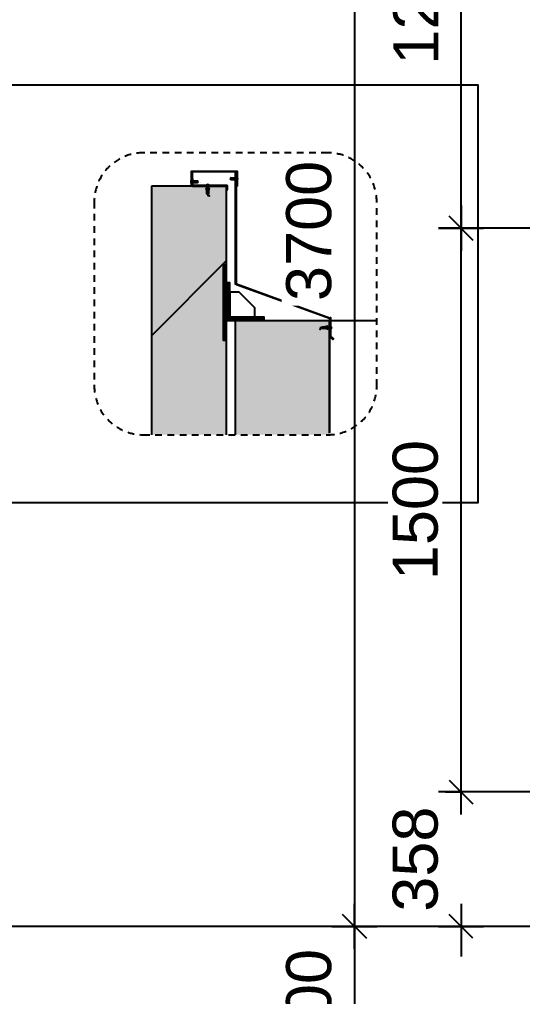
# Model space of a CAD drawing. Header units: millimetres. Extents: x 663313 to 1226001, y 1431724 to 1620898.
# Drawn here: x 1033263 to 1034601, y 1518369 to 1520967 of the extents above; entities that cross this region are included whole.
import ezdxf
from ezdxf.xclip import XClip

# ---------------------------------------------------------------- set-up
doc = ezdxf.new("R2010")
doc.units = ezdxf.units.MM
doc.header["$XCLIPFRAME"] = 0
doc.set_wipeout_variables(frame=1)
for name, pattern in [('Grid Line', [22.225, 12.7, -3.175, 3.175, -3.175]), ('HIDDEN', [0.375, 0.25, -0.125]), ('TA_HL_005.00000', [32.5, 17.75, -14.75])]:
    doc.linetypes.add(name, pattern=pattern)
doc.layers.add('000 - 0_HIDE_OBJ_FRAMING_DEF_SUB', color=7, linetype='Continuous', plot=False)
doc.layers.add('000 - H I D D E N', color=7, linetype='Continuous', plot=False)
for name, color, linetype in [('000 - 0_SYM_DWG_GRID-BUBBLE_MAIN_COLOR_6', 7, 'Continuous'), ('000 - CONCRETE_COL_CUT_COLOR_1', 7, 'Continuous'), ('000 - CONCRETE_COL_CUT_COLOR_5', 7, 'Continuous'), ('000 - CONCRETE_COL_HATCH_', 7, 'Continuous'), ('000 - CONCRETE_COL_MAIN_COLOR_1', 7, 'Continuous'), ('000 - CONCRETE_COL_WIPEOUT_', 7, 'Continuous'), ('000 - CONCRETE_PRECAST_HATCH_', 7, 'Continuous'), ('000 - CONCRETE_PRECAST_MAIN_COLOR_4', 7, 'Continuous'), ('000 - CONCRETE_PRECAST_SUB_COLOR_1', 7, 'Continuous'), ('000 - CONCRETE_PRECAST_WIPEOUT_', 7, 'Continuous'), ('000 - EXISTING_PRECAST_CUT_COLOR_4', 7, 'Continuous'), ('000 - EXISTING_STEEL-STRUCTURE_HIDDEN_', 7, 'Continuous'), ('000 - EXISTING_STEEL-STRUCTURE_MAIN_COLOR_3', 7, 'Continuous'), ('000 - EXISTING_STEEL-STRUCTURE_WIPEOUT_', 7, 'Continuous'), ('000 - L I N E 0.1', 7, 'Continuous'), ('010 - ASPG_ACCESSORIES_MAIN_COLOR_2', 7, 'Continuous'), ('010 - ASPG_ACCESSORIES_SUB_COLOR_2', 7, 'Continuous'), ('010 - ASPG_ACCESSORIES_SYMBOL_', 7, 'Continuous'), ('010 - ASPG_ACCESSORIES_WIPEOUT_', 7, 'Continuous'), ('010 - ASPG_FLASHING_CUT_COLOR_3', 7, 'Continuous'), ('010 - ASPG_FLASHING_CUT_COLOR_4', 7, 'Continuous'), ('010 - ASPG_FLASHING_CUT_COLOR_5', 7, 'Continuous'), ('010 - ASPG_FLASHING_HATCH_', 7, 'Continuous'), ('010 - ASPG_FRAMING_MAIN_COLOR_2', 7, 'Continuous'), ('010 - ASPG_FRAMING_SUB_COLOR_2', 7, 'Continuous'), ('010 - ASPG_FRAMING_WIPEOUT_', 7, 'Continuous')]:
    doc.layers.add(name, color=color, linetype=linetype)
doc.styles.add('Annotative', font='romans.shx')
doc.styles.add('Arial', font='arial.ttf')
doc.styles.add('Cetury Gothic', font='swissl.ttf')
doc.dimstyles.new('Dim - 40 - End', dxfattribs={"dimscale": 0.04, "dimtxt": 3, "dimasz": 1, "dimexe": 0, "dimexo": 2.5, "dimgap": 1.5, "dimtad": 1, "dimdec": 0, "dimlfac": 1000, "dimzin": 1, "dimdsep": 46, "dimtxsty": 'Arial', "dimblk": 'END', "dimcen": 0.09, "dimclrd": 7, "dimclre": 7, "dimclrt": 7, "dimadec": 0, "dimazin": 0, "dimtfac": 1, "dimtdec": 0, "dimtix": 1, "dimtofl": 0, "dimtmove": 2, "dimatfit": 3, "dimfxl": 1, "dimtfill": 1, "dimtfillclr": 256, "dimtolj": 1, "dimtzin": 0, "dimarcsym": 0})
pattern_1 = [(45, (-109916.95, -109773.86), (-67.35192, 67.35192), [])]
pattern_2 = [(50, (500, -877306.8257), (7.28738676, -0.63756342), [0.762, -8.382]), (355, (500, -877306.826), (-1.40973686, 7.64227381), [0.6096, -6.705623367]), (100.4514447, (500.607, -877306.879), (5.877649884, 7.004710076), [0.64760035, -7.123609784]), (46.1842, (500, -877304.794), (10.84316164, -1.68169312), [1.143, -12.573]), (96.6355576, (500.904, -877304.934), (9.49616536, 9.89704498), [0.97140093, -10.68542433]), (351.1841512, (500, -877304.794), (9.49616536, 9.89704498), [0.91439868, -10.05838928]), (21, (501.016, -877305.3017), (6.06457565, -4.090607927), [0.762, -8.382]), (326, (501.016, -877305.302), (2.472081134, 7.367518645), [0.6096, -6.7056]), (71.451445, (501.5214, -877305.6426), (8.53665677, 3.276910755), [0.64760035, -7.123597504]), (37.5, (500, -877306.8257), (0.12354413, 3.382201555), [0, -6.62432, 0, -6.8072, 0, -6.731]), (7.5, (500, -877306.8257), (2.6727865, 4.007222993), [0, -3.88112, 0, -6.47192, 0, -2.5654]), (327.5, (497.7343, -877306.8257), (5.423623807, -0.22914976), [0, -2.54, 0, -7.9248, 0, -10.5156]), (317.5, (496.7183, -877306.8257), (5.925167255, 1.017059641), [0, -3.302, 0, -5.26288, 0, -7.4676])]

# ---------------------------------------------------------------- blocks, each defined once
blk = doc.blocks.new('*U6331')
at = {"color": 7}
blk.add_wipeout([(1440, 4), (60, 4), (60, 69.3), (1440, 69.3)], dxfattribs=at).dxf.layer = '010 - ASPG_FRAMING_WIPEOUT_'
at = {"layer": '010 - ASPG_FRAMING_MAIN_COLOR_2', "color": 7}
blk.add_lwpolyline([(1410, 69.3), (90, 69.3), (90, 6), (1410, 6)], close=True, dxfattribs=at)
at = {"layer": '010 - ASPG_FRAMING_SUB_COLOR_2', "color": 7}
for points in [[(1440, 4), (60, 4), (60, 69.3), (1440, 69.3)], [(60, 2), (60, 4), (1440, 4), (1440, 2)]]:
    blk.add_lwpolyline(points, close=True, dxfattribs=at)
blk = doc.blocks.new('*U6332')
at = {"color": 7}
blk.add_wipeout([(-232.5, 0), (-232.5, -125), (1767.5, -125), (1767.5, 0)], dxfattribs=at).dxf.layer = '000 - EXISTING_STEEL-STRUCTURE_WIPEOUT_'
at = {"layer": '000 - EXISTING_STEEL-STRUCTURE_HIDDEN_', "color": 7, "linetype": 'HIDDEN', "lineweight": 0, "ltscale": 5}
for p, q in [((1767.5, -8), (-232.5, -8)), ((1767.5, -117), (-232.5, -117))]:
    blk.add_line(p, q, dxfattribs=at)
at = {"layer": '000 - EXISTING_STEEL-STRUCTURE_MAIN_COLOR_3', "color": 7, "lineweight": 0}
blk.add_lwpolyline([(-232.5, 0), (-232.5, -125), (1767.5, -125), (1767.5, 0), (-232.5, 0)], close=True, dxfattribs=at)
blk = doc.blocks.new('NOM TYP FLASHING_20260701-111033_PRECAST_DETAIL')
at = {"color": 7, "rotation": 180}
blk.add_blockref('*U6331', (1608.1, -283), dxfattribs=at)
at = {"color": 7}
blk.add_blockref('*U6332', (390.6, -110), dxfattribs=at)
blk = doc.blocks.new('A$C09BF45C0')
at = {"layer": '000 - L I N E 0.1', "color": 7}
for p, q in [((0, 0.019), (0, 0.0195)), ((0.009, 0.0195), (0, 0.0195)), ((0.009, 0.019), (0, 0.019)), ((0.002, 0.019), (0.0025, 0.0172)), ((0.002, 0.0164), (0.007, 0.0175)), ((0.002, 0.0144), (0.007, 0.0155)), ((0.002, 0.0124), (0.007, 0.0135)), ((0.002, 0.0104), (0.007, 0.0115)), ((0.002, 0.0084), (0.0043, 0.0089)), ((0.002, 0.0064), (0.0033, 0.0067)), ((0.002, 0.0044), (0.0027, 0.0046)), ((0.0025, 0.0169), (0.0025, 0.0172)), ((0.0025, 0.0149), (0.0025, 0.0161)), ((0.0025, 0.0129), (0.0025, 0.0141)), ((0.0025, 0.0109), (0.0025, 0.0121)), ((0.0025, 0.0089), (0.0025, 0.0101)), ((0.0025, 0.0069), (0.0025, 0.0081)), ((0.0025, 0.0049), (0.0025, 0.0061)), ((0.0025, 0.0024), (0.0025, 0.0041)), ((0.0025, 0.0024), (0.0045, 0)), ((0.0039, 0.0207), (0.0039, 0.02)), ((0.0039, 0.02), (0.0051, 0.02)), ((0.0045, 0), (0.0065, 0.0081)), ((0.0045, 0), (0.0065, 0.0024)), ((0.0051, 0.02), (0.0051, 0.0207)), ((0.0057, 0.0092), (0.007, 0.0095)), ((0.0065, 0.0081), (0.0057, 0.0015)), ((0.0064, 0.0074), (0.007, 0.0075)), ((0.0065, 0.0158), (0.0065, 0.017)), ((0.0065, 0.0138), (0.0065, 0.015)), ((0.0065, 0.0118), (0.0065, 0.013)), ((0.0065, 0.0098), (0.0065, 0.011)), ((0.0065, 0.0078), (0.0065, 0.009)), ((0.0065, 0.0024), (0.0065, 0.007)), ((0.0065, 0.0058), (0.0065, 0.007)), ((0.0065, 0.0038), (0.0065, 0.005)), ((0.0066, 0.0177), (0.007, 0.019)), ((0.009, 0.019), (0.009, 0.0195))]:
    blk.add_line(p, q, dxfattribs=at)
for points in [[(0.0025, 0.0169), (0.0065, 0.0178, 0.222712), (0.007, 0.0175, -0.168799), (0.0065, 0.017), (0.0025, 0.0161, -0.16927), (0.002, 0.0164, 0.183704)], [(0.0025, 0.0149), (0.0065, 0.0158, 0.222712), (0.007, 0.0155, -0.168799), (0.0065, 0.015), (0.0025, 0.0141, -0.16927), (0.002, 0.0144, 0.183704)], [(0.0025, 0.0129), (0.0065, 0.0138, 0.222712), (0.007, 0.0135, -0.168799), (0.0065, 0.013), (0.0025, 0.0121, -0.16927), (0.002, 0.0124, 0.183704)], [(0.0025, 0.0109), (0.0065, 0.0118, 0.222712), (0.007, 0.0115, -0.168799), (0.0065, 0.011), (0.0025, 0.0101, -0.16927), (0.002, 0.0104, 0.183704)]]:
    blk.add_lwpolyline(points, format="xyb", close=True, dxfattribs=at)
for points in [[(0.0041, 0.0085), (0.0025, 0.0081, -0.16927), (0.002, 0.0084, 0.183704), (0.0025, 0.0089), (0.0065, 0.0098, 0.222712), (0.007, 0.0095, -0.168799), (0.0065, 0.009), (0.0061, 0.009)], [(0.0032, 0.0063), (0.0025, 0.0061, -0.16927), (0.002, 0.0064, 0.183704), (0.0025, 0.0069), (0.0035, 0.0071)], [(0.0027, 0.0042), (0.0025, 0.0041, -0.16927), (0.002, 0.0044, 0.183704), (0.0025, 0.0049)], [(0.0065, 0.0077), (0.0065, 0.0078, 0.222712), (0.007, 0.0075, -0.168799), (0.0065, 0.007), (0.0064, 0.007)]]:
    blk.add_lwpolyline(points, format="xyb", dxfattribs=at)
blk.add_lwpolyline([(0.0025, 0.0049), (0.0028, 0.0049)], dxfattribs=at)
for centre, radius, start, end in [((0.0045, 0.0117), 0.00904, 60.1372, 119.8628), ((0.0176, 0.0018), 0.0151, 151.1413, 177.5421), ((0.0052, 0.008), 0.00131, 2.4501, 128.8284)]:
    blk.add_arc(centre, radius, start, end, dxfattribs=at)
at = {"layer": '000 - H I D D E N', "color": 7, "insert": (0.005, 0.0067), "char_height": 0.001, "width": 0.059684, "attachment_point": 2, "style": 'Cetury Gothic'}
blk.add_mtext('\\A1;{\\H0.7x;\\S3/4;\\H1.429x;" }', dxfattribs=at)
blk = doc.blocks.new('000 - SELF_DRILLING_NO8.')
at = {"layer": '000 - L I N E 0.1', "color": 7, "xscale": 1000, "yscale": 1000, "zscale": 1000, "rotation": 90}
blk.add_blockref('A$C09BF45C0', (19, -4.5), dxfattribs=at)
blk = doc.blocks.new('*U6342')
at = {"layer": '010 - ASPG_ACCESSORIES_MAIN_COLOR_2', "color": 7}
blk.add_lwpolyline([(-0.0029, 0.0013), (-0.0027, 0.0017, -0.57735), (-0.0025, 0.0017), (-0.0023, 0.0013), (-0.0018, 0.0013), (-0.0015, 0.0017, -0.57735), (-0.0014, 0.0017), (-0.0011, 0.0013), (-0.0006, 0.0013), (-0.0004, 0.0017, -0.57735), (-0.0002, 0.0017), (0, 0.0014), (0, 0.0029, -0.049876), (0.0015, 0.0028, -0.129377), (0.0022, 0, -0.129377), (0.0015, -0.0028, -0.049876), (0, -0.0029), (0, -0.0013), (0, -0.0013), (-0.0006, -0.0013), (-0.0008, -0.0017, -0.577351), (-0.0009, -0.0017), (-0.0012, -0.0013), (-0.0017, -0.0013), (-0.0019, -0.0017, -0.577351), (-0.0021, -0.0017), (-0.0023, -0.0013), (-0.0029, -0.0013), (-0.0031, -0.0017, -0.57735), (-0.0033, -0.0017)], format="xyb", dxfattribs=at)
at = {"layer": '010 - ASPG_ACCESSORIES_SUB_COLOR_2', "color": 7}
for p, q in [((-0.0033, -0.0025), (-0.0033, 0.0025)), ((-0.0029, 0.0013), (-0.0033, 0.0013)), ((-0.0029, -0.0013), (-0.0033, 0.0007)), ((-0.0018, 0.0013), (-0.0023, 0.0013)), ((-0.0006, 0.0013), (-0.0011, 0.0013)), ((0, 0.0029), (0, -0.0029)), ((0.0015, 0.0028), (0.0015, -0.0028)), ((0.0015, 0.0004), (0.0015, -0.0004)), ((0.0022, 0.0004), (0.0015, 0.0004)), ((-0.0033, -0.0017), (-0.0033, -0.0016)), ((-0.0031, -0.0017), (-0.0029, -0.0013)), ((-0.0023, -0.0013), (-0.0029, -0.0013)), ((-0.0012, -0.0013), (-0.0017, -0.0013)), ((0, -0.0013), (-0.0006, -0.0013)), ((0.0015, -0.0004), (0.0022, -0.0004))]:
    blk.add_line(p, q, dxfattribs=at)
for points in [[(-0.0021, -0.0017), (-0.0023, -0.0013), (-0.0029, 0.0013), (-0.0027, 0.0017, -0.57735), (-0.0025, 0.0017), (-0.0023, 0.0013), (-0.0017, -0.0013), (-0.0019, -0.0017, -0.57)], [(-0.0009, -0.0017), (-0.0012, -0.0013), (-0.0018, 0.0013), (-0.0015, 0.0017, -0.57735), (-0.0014, 0.0017), (-0.0011, 0.0013), (-0.0006, -0.0013), (-0.0008, -0.0017, -0.57)]]:
    blk.add_lwpolyline(points, format="xyb", close=True, dxfattribs=at)
blk.add_lwpolyline([(0, -0.0013), (0, -0.0013), (-0.0006, 0.0013), (-0.0004, 0.0017, -0.57735), (-0.0002, 0.0017), (0, 0.0014)], format="xyb", dxfattribs=at)
for centre, radius, start, end in [((0, -0.0044), 0.00734, 78.5788, 90), ((-0.0034, 0), 0.00561, 0, 29.4871), ((-0.0034, 0), 0.00561, 330.5129, 0), ((-0.0032, -0.0016), 0.0000944, 210, 330), ((0, 0.0044), 0.00734, 270, 281.4212)]:
    blk.add_arc(centre, radius, start, end, dxfattribs=at)
at = {"color": 7}
blk.add_wipeout([(-0.002, 0.0025), (-0.002, -0.0025), (-0.008, -0.0025), (-0.008, -0.0041), (-0.0148, -0.0025), (-0.0148, -0.0019), (-0.016, -0.0019), (-0.016, -0.0025), (-0.0173, -0.0025), (-0.0173, -0.0019), (-0.0185, -0.0019), (-0.0185, -0.0025), (-0.0198, -0.0025), (-0.0198, -0.0019), (-0.021, -0.0019), (-0.021, -0.0025), (-0.0223, -0.0025), (-0.0235, -0.0012), (-0.0235, -0.0005), (-0.0093, -0.0005), (-0.0093, 0.0005), (-0.0235, 0.0005), (-0.0235, 0.0013), (-0.0223, 0.0025), (-0.021, 0.0025), (-0.021, 0.0019), (-0.0198, 0.0019), (-0.0198, 0.0025), (-0.0185, 0.0025), (-0.0185, 0.0019), (-0.0173, 0.0019), (-0.0173, 0.0025), (-0.016, 0.0025), (-0.016, 0.0019), (-0.0148, 0.0019), (-0.0148, 0.0025), (-0.008, 0.0041), (-0.008, 0.0025)], dxfattribs=at).dxf.layer = '010 - ASPG_ACCESSORIES_WIPEOUT_'
blk.add_point((-0.0275, -0.0041), dxfattribs=at)
at = {"layer": '010 - ASPG_ACCESSORIES_MAIN_COLOR_2', "color": 7}
blk.add_lwpolyline([(-0.002, 0.0025), (-0.002, -0.0025), (-0.008, -0.0025), (-0.008, -0.0041), (-0.0148, -0.0025), (-0.0148, -0.0019), (-0.016, -0.0019), (-0.016, -0.0025), (-0.0173, -0.0025), (-0.0173, -0.0019), (-0.0185, -0.0019), (-0.0185, -0.0025), (-0.0198, -0.0025), (-0.0198, -0.0019), (-0.021, -0.0019), (-0.021, -0.0025), (-0.0223, -0.0025), (-0.0235, -0.0012), (-0.0235, -0.0005), (-0.0093, -0.0005), (-0.0093, 0.0005), (-0.0235, 0.0005), (-0.0235, 0.0013), (-0.0223, 0.0025), (-0.021, 0.0025), (-0.021, 0.0019), (-0.0198, 0.0019), (-0.0198, 0.0025), (-0.0185, 0.0025), (-0.0185, 0.0019), (-0.0173, 0.0019), (-0.0173, 0.0025), (-0.016, 0.0025), (-0.016, 0.0019), (-0.0148, 0.0019), (-0.0148, 0.0025), (-0.008, 0.0041), (-0.008, 0.0025), (-0.002, 0.0025)], close=True, dxfattribs=at)
at = {"layer": '010 - ASPG_ACCESSORIES_SUB_COLOR_2', "color": 7}
for p, q in [((-0.0093, 0.0005), (-0.0235, 0.0005)), ((-0.0198, 0.0019), (-0.021, 0.0019)), ((-0.0173, 0.0019), (-0.0185, 0.0019)), ((-0.0148, 0.0019), (-0.016, 0.0019)), ((-0.008, 0.0041), (-0.0148, 0.0025)), ((-0.0148, 0.0025), (-0.002, 0.0025)), ((-0.0148, 0.0005), (-0.0148, 0.0025)), ((-0.0093, -0.0005), (-0.0093, 0.0005)), ((-0.008, 0.0025), (-0.008, 0.0041)), ((-0.0198, -0.0019), (-0.021, -0.0019)), ((-0.0173, -0.0019), (-0.0185, -0.0019)), ((-0.0148, -0.0019), (-0.016, -0.0019)), ((-0.0148, -0.0025), (-0.0148, -0.0005)), ((-0.002, -0.0025), (-0.0148, -0.0025)), ((-0.008, -0.0041), (-0.0148, -0.0025)), ((-0.008, -0.0041), (-0.008, -0.0025))]:
    blk.add_line(p, q, dxfattribs=at)
for points in [[(-0.0235, 0.0005), (-0.0235, 0.0013), (-0.0223, 0.0025), (-0.021, 0.0025), (-0.021, 0.0005)], [(-0.0198, 0.0005), (-0.0198, 0.0025), (-0.0185, 0.0025), (-0.0185, 0.0005)], [(-0.0173, 0.0005), (-0.0173, 0.0025), (-0.016, 0.0025), (-0.016, 0.0005)], [(-0.0093, -0.0005), (-0.0235, -0.0005)], [(-0.021, -0.0005), (-0.021, -0.0025), (-0.0223, -0.0025), (-0.0235, -0.0012), (-0.0235, -0.0005)], [(-0.0185, -0.0005), (-0.0185, -0.0025), (-0.0198, -0.0025), (-0.0198, -0.0005)], [(-0.016, -0.0005), (-0.016, -0.0025), (-0.0173, -0.0025), (-0.0173, -0.0005)]]:
    blk.add_lwpolyline(points, dxfattribs=at)
at = {"layer": '010 - ASPG_ACCESSORIES_SYMBOL_', "color": 7}
blk.add_line((0.0046, 0), (-0.0288, 0), dxfattribs=at)
blk = doc.blocks.new('*U6344')
at = {"layer": '000 - CONCRETE_PRECAST_HATCH_'}
h = blk.add_hatch(dxfattribs=at)
h.set_pattern_fill('AR-CONC', scale=0.04)
h.set_pattern_definition([(50, (9200, -851325.791), (7.28738676, -0.63756342), [0.762, -8.382]), (355, (9200, -851325.791), (-1.40973686, 7.64227381), [0.6096, -6.70562337]), (100.4514447, (9200.607, -851325.844), (5.877649884, 7.004710076), [0.64760035, -7.123609784]), (46.1842, (9200, -851323.759), (10.84316164, -1.68169312), [1.143, -12.573]), (96.6355576, (9200.904, -851323.899), (9.49616536, 9.89704498), [0.97140093, -10.68542433]), (351.1841512, (9200, -851323.759), (9.49616536, 9.89704498), [0.91439868, -10.05838928]), (21, (9201.016, -851324.267), (6.06457565, -4.090607927), [0.762, -8.382]), (326, (9201.016, -851324.267), (2.472081134, 7.367518645), [0.6096, -6.7056]), (71.451445, (9201.5214, -851324.6076), (8.53665677, 3.276910755), [0.64760035, -7.123597504]), (37.5, (9200, -851325.7907), (0.12354413, 3.382201555), [0, -6.62432, 0, -6.8072, 0, -6.731]), (7.5, (9200, -851325.7907), (2.6727865, 4.007222993), [0, -3.88112, 0, -6.47192, 0, -2.5654]), (327.5, (9197.7343, -851325.7907), (5.423623807, -0.22914976), [0, -2.54, 0, -7.9248, 0, -10.5156]), (317.5, (9196.7183, -851325.7907), (5.925167255, 1.017059641), [0, -3.302, 0, -5.26288, 0, -7.4676])])
h.paths.add_polyline_path([(0, 0), (0, -809.5), (200, -809.5), (200, 0)])
h = blk.add_hatch(dxfattribs=at)
h.set_pattern_fill('ANSI31', scale=0.5)
h.set_pattern_definition([(45, (9200, -851325.8), (-841.899, 841.899), [])])
h.paths.add_polyline_path([(0, 0), (0, -809.5), (200, -809.5), (200, 0)])
at = {"layer": '000 - CONCRETE_PRECAST_MAIN_COLOR_4', "color": 7, "lineweight": -2}
blk.add_lwpolyline([(0, 0), (0, -809.5), (200, -809.5), (200, 0), (200, 0), (200, 0), (200, 0), (200, 0), (200, 0), (200, 0), (200, 0), (200, 0), (200, 0), (200, 0), (200, 0), (200, 0), (200, 0), (200, 0), (200, 0), (200, 0), (200, 0), (200, 0), (200, 0), (200, 0), (200, 0), (200, 0), (200, 0), (200, 0), (200, 0), (200, 0), (200, 0), (200, 0), (200, 0), (200, 0), (200, 0), (200, 0), (200, 0), (200, 0), (200, 0), (200, 0), (200, 0), (200, 0), (200, 0), (200, 0), (200, 0), (200, 0), (200, 0), (200, 0)], close=True, dxfattribs=at)
blk = doc.blocks.new('*U6345')
at = {"layer": '010 - ASPG_FLASHING_HATCH_'}
h = blk.add_hatch(dxfattribs=at)
h.set_pattern_fill('ANSI32', scale=0.03)
h.set_pattern_definition([(45, (-25.9998, 3e-11), (-1.01028, 1.01028), []), (45, (-25.3263, 3e-11), (-1.01028, 1.01028), [])])
h.paths.add_polyline_path([(28, 0), (26, 0), (26, 38), (-91.3, 38), (-91.3, 0), (-93.3, 0), (-93.3, 40), (28, 40)])
h = blk.add_hatch(dxfattribs=at)
h.set_pattern_fill('ANSI32', scale=0.03)
h.set_pattern_definition([(45, (-26, -140), (-10.1028, 10.1028), []), (45, (-19.265, -140), (-10.1028, 10.1028), [])])
edge = h.paths.add_edge_path()
edge.add_line((277, -400), (284.7, -406.4))
edge.add_line((284.7, -406.4), (283.4, -408))
edge.add_line((283.4, -408), (275, -400.9))
edge.add_line((275, -400.9), (275, -353))
edge.add_arc((274, -353), 1, 0, 90)
edge.add_line((274, -352), (27, -262))
edge.add_arc((27, -259), 3, 180, 270, ccw=False)
edge.add_line((24, -259), (24, 38))
edge.add_line((24, 38), (26, 38))
edge.add_line((26, 38), (26, -259))
edge.add_arc((27, -259), 1, 180, 270)
edge.add_line((27, -260), (274, -350))
edge.add_arc((274, -353), 3, 0, 90, ccw=False)
edge.add_line((277, -353), (277, -400))
h = blk.add_hatch(dxfattribs=at)
h.set_pattern_fill('ANSI32', scale=0.05)
h.set_pattern_definition([(45, (-26, 3e-11), (-16.838, 16.838), []), (45, (-14.774, 3e-11), (-16.838, 16.838), [])])
edge = h.paths.add_edge_path()
edge.add_line((3, -10), (3, 0))
edge.add_arc((1, 0), 2, 360, 450)
edge.add_line((1, 2), (-88.3, 2))
edge.add_arc((-88.3, 3), 1, 180, 270, ccw=False)
edge.add_line((-89.3, 3), (-89.3, 20))
edge.add_line((-89.3, 20), (-91.3, 20))
edge.add_line((-91.3, 20), (-91.3, 2))
edge.add_arc((-89.3, 2), 2, 180, 270)
edge.add_line((-89.3, 0), (0, 0))
edge.add_arc((0, -1), 1, 0, 90, ccw=False)
edge.add_line((1, -1), (1, -10))
edge.add_line((1, -10), (3, -10))
at = {"color": 7}
for p in [(74, -357), (277, -350)]:
    blk.add_point(p, dxfattribs=at)
at = {"layer": '010 - ASPG_FLASHING_CUT_COLOR_3', "color": 7}
blk.add_lwpolyline([(28, 0), (26, 0), (26, 38), (-91.3, 38), (-91.3, 0), (-93.3, 0), (-93.3, 40), (28, 40)], close=True, dxfattribs=at)
at = {"layer": '010 - ASPG_FLASHING_CUT_COLOR_4', "color": 7}
blk.add_lwpolyline([(3, -10), (3, 0, 0.414214), (1, 2), (-88.3, 2, -0.414214), (-89.3, 3), (-89.3, 20), (-91.3, 20), (-91.3, 2, 0.414214), (-89.3, 0), (0, 0, -0.414214), (1, -1), (1, -10)], format="xyb", close=True, dxfattribs=at)
at = {"layer": '010 - ASPG_FLASHING_CUT_COLOR_5', "color": 7}
blk.add_lwpolyline([(277, -400), (284.7, -406.4), (283.4, -408), (275, -400.9), (275, -353, 0.414214), (274, -352), (27, -262, -0.414214), (24, -259), (24, 38), (26, 38), (26, -259, 0.414214), (27, -260), (274, -350, -0.414214), (277, -353)], format="xyb", close=True, dxfattribs=at)
at = {"color": 7, "rotation": 180}
blk.add_blockref('000 - SELF_DRILLING_NO8.', (28, 20), dxfattribs=at)
at = {"layer": '000 - L I N E 0.1', "color": 7, "xscale": 1000, "yscale": 1000, "zscale": 1000}
blk.add_blockref('*U6342', (277, -376.5), dxfattribs=at)
blk = doc.blocks.new('A$C155c629a')
at = {"color": 7, "linetype": 'Continuous'}
blk.add_wipeout([(34, 75), (9, 75), (9, 9), (75, 9), (75, 34)], dxfattribs=at).dxf.layer = '000 - CONCRETE_PRECAST_WIPEOUT_'
at = {"color": 7}
blk.add_wipeout([(-9, 148), (-9, -52), (0, -52), (0, 148)], dxfattribs=at)
blk.add_wipeout([(0, 100), (0, 0), (100, 0), (100, 9), (9, 9), (9, 100)], dxfattribs=at).dxf.layer = '000 - CONCRETE_PRECAST_WIPEOUT_'
at = {"layer": '000 - CONCRETE_PRECAST_HATCH_'}
h = blk.add_hatch(dxfattribs=at)
h.set_pattern_fill('ANSI32', scale=0.1)
h.paths.add_polyline_path([(-9, 148), (-9, -52), (0, -52), (0, 148)])
h = blk.add_hatch(dxfattribs=at)
h.set_pattern_fill('ANSI32', scale=0.1)
h.paths.add_polyline_path([(0, 100), (0, 0), (100, 0), (100, 9), (9, 9), (9, 100)])
at = {"layer": '000 - CONCRETE_PRECAST_SUB_COLOR_1', "color": 7}
for points in [[(-9, 148), (-9, -52), (0, -52), (0, 148)], [(0, 100), (0, 0), (100, 0), (100, 9), (9, 9), (9, 100)]]:
    blk.add_lwpolyline(points, close=True, dxfattribs=at)
at = {"layer": '000 - CONCRETE_PRECAST_SUB_COLOR_1', "color": 7, "linetype": 'Continuous'}
blk.add_lwpolyline([(34, 75), (9, 75), (9, 9), (75, 9), (75, 34)], close=True, dxfattribs=at)
blk = doc.blocks.new('*U6347')
at = {"layer": '000 - CONCRETE_COL_HATCH_'}
h = blk.add_hatch(dxfattribs=at)
h.set_pattern_fill('AR-CONC', scale=0.04)
h.set_pattern_definition([(50, (2500, -885306.8257), (7.28738676, -0.63756342), [0.762, -8.382]), (355, (2500, -885306.826), (-1.40973686, 7.64227381), [0.6096, -6.705623367]), (100.4514447, (2500.607, -885306.879), (5.877649884, 7.004710076), [0.64760035, -7.123609784]), (46.1842, (2500, -885304.794), (10.84316164, -1.68169312), [1.143, -12.573]), (96.6355576, (2500.904, -885304.934), (9.49616536, 9.89704498), [0.97140093, -10.68542433]), (351.1841512, (2500, -885304.794), (9.49616536, 9.89704498), [0.91439868, -10.05838928]), (21, (2501.016, -885305.3017), (6.06457565, -4.090607927), [0.762, -8.382]), (326, (2501.016, -885305.302), (2.472081134, 7.367518645), [0.6096, -6.7056]), (71.451445, (2501.5214, -885305.6426), (8.53665677, 3.276910755), [0.64760035, -7.123597504]), (37.5, (2500, -885306.8257), (0.12354413, 3.382201555), [0, -6.62432, 0, -6.8072, 0, -6.731]), (7.5, (2500, -885306.8257), (2.6727865, 4.007222993), [0, -3.88112, 0, -6.47192, 0, -2.5654]), (327.5, (2497.7343, -885306.8257), (5.423623807, -0.22914976), [0, -2.54, 0, -7.9248, 0, -10.5156]), (317.5, (2496.7183, -885306.8257), (5.925167255, 1.017059641), [0, -3.302, 0, -5.26288, 0, -7.4676])])
h.paths.add_polyline_path([(0, 0), (1000, 0), (1000, -200), (250, -200), (250, -800), (0, -800)])
at = {"layer": '000 - CONCRETE_COL_CUT_COLOR_1', "color": 7, "lineweight": -2}
blk.add_lwpolyline([(0, 0), (1000, 0), (1000, -200), (250, -200), (250, -800), (0, -800), (0, -800), (0, -800), (0, -800), (0, -800), (0, -800), (0, -800), (0, -800), (0, -800), (0, -800), (0, -800), (0, -800), (0, -800), (0, -800), (0, -800), (0, -800), (0, -800), (0, -800), (0, -800), (0, -800), (0, -800), (0, -800), (0, -800), (0, -800), (0, -800), (0, -800), (0, -800), (0, -800), (0, -800), (0, -800), (0, -800), (0, -800), (0, -800), (0, -800), (0, -800), (0, -800), (0, -800), (0, -800), (0, -800), (0, -800), (0, -800), (0, -800), (0, -800)], close=True, dxfattribs=at)
blk = doc.blocks.new('*U6348')
at = {"layer": '000 - CONCRETE_COL_HATCH_'}
h = blk.add_hatch(dxfattribs=at)
h.set_pattern_fill('AR-CONC', scale=0.04)
h.set_pattern_definition([(50, (500, -877306.8257), (7.28738676, -0.63756342), [0.762, -8.382]), (355, (500, -877306.826), (-1.40973686, 7.64227381), [0.6096, -6.705623367]), (100.4514447, (500.607, -877306.879), (5.877649884, 7.004710076), [0.64760035, -7.123609784]), (46.1842, (500, -877304.794), (10.84316164, -1.68169312), [1.143, -12.573]), (96.6355576, (500.904, -877304.934), (9.49616536, 9.89704498), [0.97140093, -10.68542433]), (351.1841512, (500, -877304.794), (9.49616536, 9.89704498), [0.91439868, -10.05838928]), (21, (501.016, -877305.3017), (6.06457565, -4.090607927), [0.762, -8.382]), (326, (501.016, -877305.302), (2.472081134, 7.367518645), [0.6096, -6.7056]), (71.451445, (501.5214, -877305.6426), (8.53665677, 3.276910755), [0.64760035, -7.123597504]), (37.5, (500, -877306.8257), (0.12354413, 3.382201555), [0, -6.62432, 0, -6.8072, 0, -6.731]), (7.5, (500, -877306.8257), (2.6727865, 4.007222993), [0, -3.88112, 0, -6.47192, 0, -2.5654]), (327.5, (497.7343, -877306.8257), (5.423623807, -0.22914976), [0, -2.54, 0, -7.9248, 0, -10.5156]), (317.5, (496.7183, -877306.8257), (5.925167255, 1.017059641), [0, -3.302, 0, -5.26288, 0, -7.4676])])
h.paths.add_polyline_path([(0, 0), (250, 0), (250, -600), (0, -600)])
at = {"layer": '000 - CONCRETE_COL_CUT_COLOR_1', "color": 7, "lineweight": -2}
blk.add_lwpolyline([(0, 0), (250, 0), (250, -600), (0, -600), (0, -600), (0, -600), (0, -600), (0, -600), (0, -600), (0, -600), (0, -600), (0, -600), (0, -600), (0, -600), (0, -600), (0, -600), (0, -600), (0, -600), (0, -600), (0, -600), (0, -600), (0, -600), (0, -600), (0, -600), (0, -600), (0, -600), (0, -600), (0, -600), (0, -600), (0, -600), (0, -600), (0, -600), (0, -600), (0, -600), (0, -600), (0, -600), (0, -600), (0, -600), (0, -600), (0, -600), (0, -600), (0, -600), (0, -600), (0, -600), (0, -600), (0, -600), (0, -600), (0, -600)], close=True, dxfattribs=at)
blk = doc.blocks.new('*U6349')
at = {"layer": '000 - CONCRETE_COL_HATCH_'}
h = blk.add_hatch(dxfattribs=at)
h.set_pattern_fill('AR-CONC', scale=0.04)
h.set_pattern_definition(pattern_2)
h.paths.add_polyline_path([(0, 0), (250, 0), (250, -600), (0, -600)])
at = {"layer": '000 - CONCRETE_COL_CUT_COLOR_1', "color": 7, "lineweight": -2}
blk.add_lwpolyline([(0, 0), (250, 0), (250, -600), (0, -600), (0, -600), (0, -600), (0, -600), (0, -600), (0, -600), (0, -600), (0, -600), (0, -600), (0, -600), (0, -600), (0, -600), (0, -600), (0, -600), (0, -600), (0, -600), (0, -600), (0, -600), (0, -600), (0, -600), (0, -600), (0, -600), (0, -600), (0, -600), (0, -600), (0, -600), (0, -600), (0, -600), (0, -600), (0, -600), (0, -600), (0, -600), (0, -600), (0, -600), (0, -600), (0, -600), (0, -600), (0, -600), (0, -600), (0, -600), (0, -600), (0, -600), (0, -600), (0, -600), (0, -600)], close=True, dxfattribs=at)
blk = doc.blocks.new('*U6350')
at = {"layer": '000 - CONCRETE_COL_HATCH_'}
h = blk.add_hatch(dxfattribs=at)
h.set_pattern_fill('AR-CONC', scale=0.04)
h.set_pattern_definition(pattern_2)
h.paths.add_polyline_path([(0, 0), (250, 0), (250, -600), (0, -600)])
at = {"layer": '000 - CONCRETE_COL_CUT_COLOR_1', "color": 7, "lineweight": -2}
blk.add_lwpolyline([(0, 0), (250, 0), (250, -600), (0, -600), (0, -600), (0, -600), (0, -600), (0, -600), (0, -600), (0, -600), (0, -600), (0, -600), (0, -600), (0, -600), (0, -600), (0, -600), (0, -600), (0, -600), (0, -600), (0, -600), (0, -600), (0, -600), (0, -600), (0, -600), (0, -600), (0, -600), (0, -600), (0, -600), (0, -600), (0, -600), (0, -600), (0, -600), (0, -600), (0, -600), (0, -600), (0, -600), (0, -600), (0, -600), (0, -600), (0, -600), (0, -600), (0, -600), (0, -600), (0, -600), (0, -600), (0, -600), (0, -600), (0, -600)], close=True, dxfattribs=at)
blk = doc.blocks.new('W-1-PP17-ENT2_REV00_20260609-024329_SEC_D2_ST')
at = {"layer": '000 - CONCRETE_COL_MAIN_COLOR_1', "color": 7}
for points in [[(915.7, 113490), (250, 113490), (250, 114090), (915.7, 114090)], [(915.7, 110740), (250, 110740), (250, 111340), (915.7, 111340)], [(915.7, 108090), (250, 108090), (250, 108690), (915.7, 108690)]]:
    blk.add_lwpolyline(points, close=True, dxfattribs=at)
at = {"layer": '000 - CONCRETE_COL_CUT_COLOR_5', "color": 7}
blk.add_blockref('*U6347', (0, 106090), dxfattribs=at)
for name, p in [('*U6348', (0, 114090)), ('*U6349', (0, 111340)), ('*U6350', (0, 108690))]:
    blk.add_blockref(name, p, dxfattribs=at)
blk = doc.blocks.new('TYPICAL DETAIL 1 - 2')
at = {"layer": '000 - CONCRETE_PRECAST_HATCH_'}
h = blk.add_hatch(dxfattribs=at)
h.set_pattern_fill('ANSI31', scale=30)
h.set_pattern_definition(pattern_1)
edge = h.paths.add_edge_path()
edge.add_line((3208.2, 831.3), (3208.2, 841.3))
edge.add_arc((3206.2, 841.3), 2, 0, 90)
edge.add_line((3206.2, 843.3), (3116.9, 843.3))
edge.add_arc((3116.9, 844.3), 1, 180, 270, ccw=False)
edge.add_line((3115.9, 844.3), (3115.9, 861.3))
edge.add_line((3115.9, 861.3), (3113.9, 861.3))
edge.add_line((3113.9, 861.3), (3113.9, 843.3))
edge.add_arc((3115.9, 843.3), 2, 180, 270)
edge.add_line((3115.9, 841.3), (3205.2, 841.3))
edge.add_arc((3205.2, 840.3), 1, 0, 90, ccw=False)
edge.add_line((3206.2, 840.3), (3206.2, 831.3))
edge.add_line((3206.2, 831.3), (3208.2, 831.3))
h = blk.add_hatch(dxfattribs=at)
h.set_pattern_fill('ANSI31', scale=30)
h.set_pattern_definition(pattern_1)
edge = h.paths.add_edge_path()
edge.add_line((3208.2, 831.3), (3208.2, 841.3))
edge.add_arc((3206.2, 841.3), 2, 0, 90)
edge.add_line((3206.2, 843.3), (3116.9, 843.3))
edge.add_arc((3116.9, 844.3), 1, 180, 270, ccw=False)
edge.add_line((3115.9, 844.3), (3115.9, 861.3))
edge.add_line((3115.9, 861.3), (3113.9, 861.3))
edge.add_line((3113.9, 861.3), (3113.9, 843.3))
edge.add_arc((3115.9, 843.3), 2, 180, 270)
edge.add_line((3115.9, 841.3), (3205.2, 841.3))
edge.add_arc((3205.2, 840.3), 1, 0, 90, ccw=False)
edge.add_line((3206.2, 840.3), (3206.2, 831.3))
edge.add_line((3206.2, 831.3), (3208.2, 831.3))
at = {"layer": '000 - 0_SYM_DWG_GRID-BUBBLE_MAIN_COLOR_6', "color": 7, "linetype": 'TA_HL_005.00000'}
blk.add_lwpolyline([(2983.2, 180), (3475.1, 180, 0.414214), (3605.1, 310), (3605.1, 800, 0.414214), (3475.1, 930), (2983.2, 930, 0.414214), (2853.2, 800), (2853.2, 310, 0.414214)], format="xyb", close=True, dxfattribs=at)
at = {"color": 7}
ref = blk.add_blockref('NOM TYP FLASHING_20260701-111033_PRECAST_DETAIL', (1721.5, 770), dxfattribs=at)
XClip(ref).set_block_clipping_path([(0, -589.9875053108), (27.2919534471, -589.9875053108), (54.5839068942, -589.9875053108), (81.8758603413, -589.9875053108), (109.1678137884, -589.9875053108), (136.4597672356, -589.9875053108), (163.7517206827, -589.9875053108), (191.0436741298, -589.9875053108), (218.3356275769, -589.9875053108), (245.627581024, -589.9875053108), (272.9195344711, -589.9875053108), (300.2114879182, -589.9875053108), (327.5034413653, -589.9875053108), (354.7953948124, -589.9875053108), (382.0873482595, -589.9875053108), (409.3793017066, -589.9875053108), (436.6705723637, -589.9180108657), (463.7501446907, -586.796594817), (489.9068648408, -579.1237552802), (514.3815273951, -567.1221983638), (536.4637490821, -551.140272293), (555.5125878316, -531.6418565148), (570.9751462805, -509.1928974793), (582.4026197585, -484.4449819009), (589.4633229573, -458.1164242893), (591.9523171805, -430.9714176892), (591.9553424702, -403.6794704434), (591.9553424702, -376.3875169963), (591.9553424702, -349.0955635492), (591.9553424702, -321.8036101021), (591.9553424702, -294.511656655), (591.9553424702, -267.2197032079), (591.9553424702, -239.9277497608), (591.9553424702, -212.6357963137), (591.9553424702, -185.3438428665), (591.9553424702, -158.0518894194), (591.9553424702, -130.7599359723), (591.9553424702, -103.4679825252), (591.9553424702, -76.1760290781), (591.9553424702, -48.884075631), (591.9553424702, -21.5921221839), (591.8538279678, 5.6986257632), (588.5659463989, 32.7584910687), (580.7324024361, 58.8675328847), (568.5805666743, 83.267929668), (552.4631492204, 105.25145373), (532.8479621929, 124.1800277239), (510.304341357, 139.5042450015), (485.4866210099, 150.7793162801), (459.1151417624, 157.6779797639), (431.9553424702, 160), (404.6633890231, 160), (377.371435576, 160), (350.0794821289, 160), (322.7875286818, 160), (295.4955752347, 160), (268.2036217876, 160), (240.9116683405, 160), (213.6197148934, 160), (186.3277614463, 160), (159.0358079992, 160), (131.7438545521, 160), (104.451901105, 160), (77.1599476578, 160), (49.8679942107, 160), (22.5760407636, 160), (-4.7152298934, 159.9305055549), (-31.7948022205, 156.8090895062), (-57.9515223705, 149.1362499694), (-82.4261849248, 137.134693053), (-104.5084066118, 121.1527669822), (-123.5572453614, 101.654351204), (-139.0198038102, 79.2053921685), (-150.4472772882, 54.4574765901), (-157.507980487, 28.1289189785), (-159.9969747102, 0.9839123784), (-160, -26.3080348674), (-160, -53.5999883145), (-160, -80.8919417616), (-160, -108.1838952087), (-160, -135.4758486558), (-160, -162.7678021029), (-160, -190.05975555), (-160, -217.3517089971), (-160, -244.6436624442), (-160, -271.9356158914), (-160, -299.2275693385), (-160, -326.5195227856), (-160, -353.8114762327), (-160, -381.1034296798), (-160, -408.3953831269), (-159.8984854975, -435.686131074), (-156.6106039286, -462.7459963795), (-148.7770599658, -488.8550381955), (-136.625224204, -513.2554349788), (-120.5078067501, -535.2389590408), (-100.8926197227, -554.1675330347), (-78.3489988868, -569.4917503123), (-53.5312785397, -580.7668215909), (-27.1597992921, -587.6654850747)])
at = {"color": 7, "insert": (3135.4, 851.4), "char_height": 0.001, "width": 0.0346, "attachment_point": 1, "style": 'Annotative'}
blk.add_mtext('010 - ASPG_FLASHING - CUT VIEW - C1', dxfattribs=at)
at = {"color": 7}
ref = blk.add_blockref('W-1-PP17-ENT2_REV00_20260609-024329_SEC_D2_ST', (3229.2, -113605.9), dxfattribs=at)
XClip(ref).set_block_clipping_path([(-245.9776712339, 113785.9395986699), (245.977671236, 113785.9395986699), (375.977671236, 113915.9395986699), (375.977671236, 114405.9271039807), (245.977671236, 114535.9271039807), (-245.9776712339, 114535.9271039807), (-375.9776712339, 114405.9271039807), (-375.9776712339, 113915.9395986699)])
blk.add_blockref('*U6345', (3205.2, 841.3), dxfattribs=at)
at = {"layer": '000 - EXISTING_PRECAST_CUT_COLOR_4', "color": 7}
ref = blk.add_blockref('*U6344', (3005.2, 841.3), dxfattribs=at)
XClip(ref).set_block_clipping_path([(-21.9774936161, -661.2983707103), (469.9778488539, -661.2983707103), (599.9778488539, -531.2983707103), (599.9778488539, -41.3108653995), (469.9778488539, 88.6891346005), (-21.9774936161, 88.6891346005), (-151.9774936161, -41.3108653995), (-151.9774936161, -531.2983707103)])
at = {"color": 7}
for name, p in [('000 - SELF_DRILLING_NO8.', (3111.9, 852.8)), ('A$C155c629a', (3205.2, 484.1))]:
    blk.add_blockref(name, p, dxfattribs=at)
at = {"layer": '000 - L I N E 0.1', "color": 7, "xscale": 1000, "yscale": 1000, "zscale": 1000, "rotation": 90}
blk.add_blockref('*U6342', (3155.2, 843.3), dxfattribs=at)
at = {"layer": 'Defpoints', "color": 7}
blk.add_lwpolyline([(2583.3, 0), (3875, 0), (3875, 1110), (2583.3, 1110)], close=True, dxfattribs=at)
blk = doc.blocks.new('END')
at = {"color": 7}
for p, q in [((0, 1.5), (0, -1.5)), ((-0.795, -0.795), (0.795, 0.795)), ((1.5, 0), (-1.5, 0))]:
    blk.add_line(p, q, dxfattribs=at)
blk = doc.blocks.new('*D5074')
at = {"layer": '000 - 0_HIDE_OBJ_FRAMING_DEF_SUB', "color": 7, "lineweight": -2, "transparency": 16777216}
for p, q in [((2.4902, 4.9975), (2.4902, 5.0375)), ((2.4493, 4.9575), (2.4902, 4.9575)), ((2.4493, 4.6), (2.4902, 4.6)), ((2.4902, 4.56), (2.4902, 4.52))]:
    blk.add_line(p, q, dxfattribs=at)
at = {"layer": 'Defpoints', "color": 7, "transparency": 16777216}
for p in [(2.5493, 4.9575), (2.4902, 4.6), (2.5493, 4.6)]:
    blk.add_point(p, dxfattribs=at)
at = {"layer": '000 - 0_HIDE_OBJ_FRAMING_DEF_SUB', "color": 7, "lineweight": -2, "transparency": 16777216, "xscale": 0.04, "yscale": 0.04, "zscale": 0.04}
for p, rotation in [((2.4902, 4.9575), 270), ((2.4902, 4.6), 90)]:
    blk.add_blockref('END', p, dxfattribs=dict(at, rotation=rotation))
at = {"layer": '000 - 0_HIDE_OBJ_FRAMING_DEF_SUB', "color": 7, "transparency": 16777216, "insert": (2.3689, 4.7788), "char_height": 0.12, "attachment_point": 5, "rotation": 90, "style": 'Arial', "bg_fill": 3, "box_fill_scale": 1.1, "bg_fill_color": 256, "bg_fill_true_color": 13158600, "bg_fill_transparency": 0}
blk.add_mtext('\\A1;358', dxfattribs=at)
blk = doc.blocks.new('*D5075')
at = {"layer": '000 - 0_HIDE_OBJ_FRAMING_DEF_SUB', "color": 7, "lineweight": -2, "transparency": 16777216}
for p, q in [((2.4942, 6.4575), (2.4902, 6.4575)), ((2.4902, 4.9975), (2.4902, 6.4175)), ((2.4942, 4.9575), (2.4902, 4.9575))]:
    blk.add_line(p, q, dxfattribs=at)
at = {"layer": 'Defpoints', "color": 7, "transparency": 16777216}
for p in [(2.4902, 6.4575), (2.5942, 6.4575), (2.5942, 4.9575)]:
    blk.add_point(p, dxfattribs=at)
at = {"layer": '000 - 0_HIDE_OBJ_FRAMING_DEF_SUB', "color": 7, "lineweight": -2, "transparency": 16777216, "xscale": 0.04, "yscale": 0.04, "zscale": 0.04}
for p, rotation in [((2.4902, 6.4575), 90), ((2.4902, 4.9575), 270)]:
    blk.add_blockref('END', p, dxfattribs=dict(at, rotation=rotation))
at = {"layer": '000 - 0_HIDE_OBJ_FRAMING_DEF_SUB', "color": 7, "transparency": 16777216, "insert": (2.369, 5.7075), "char_height": 0.12, "attachment_point": 5, "rotation": 90, "style": 'Arial', "bg_fill": 3, "box_fill_scale": 1.1, "bg_fill_color": 256, "bg_fill_true_color": 13158600, "bg_fill_transparency": 0}
blk.add_mtext('\\A1;1500', dxfattribs=at)
blk = doc.blocks.new('*D5076')
at = {"layer": '000 - 0_HIDE_OBJ_FRAMING_DEF_SUB', "color": 7, "lineweight": -2, "transparency": 16777216}
for p, q in [((2.5232, 7.7), (2.4902, 7.7)), ((2.4902, 6.4975), (2.4902, 7.66)), ((2.5232, 6.4575), (2.4902, 6.4575))]:
    blk.add_line(p, q, dxfattribs=at)
at = {"layer": 'Defpoints', "color": 7, "transparency": 16777216}
for p in [(2.4902, 7.7), (2.6232, 7.7), (2.6232, 6.4575)]:
    blk.add_point(p, dxfattribs=at)
at = {"layer": '000 - 0_HIDE_OBJ_FRAMING_DEF_SUB', "color": 7, "lineweight": -2, "transparency": 16777216, "xscale": 0.04, "yscale": 0.04, "zscale": 0.04}
for p, rotation in [((2.4902, 7.7), 90), ((2.4902, 6.4575), 270)]:
    blk.add_blockref('END', p, dxfattribs=dict(at, rotation=rotation))
at = {"layer": '000 - 0_HIDE_OBJ_FRAMING_DEF_SUB', "color": 7, "transparency": 16777216, "insert": (2.37, 7.0788), "char_height": 0.12, "attachment_point": 5, "rotation": 90, "style": 'Arial', "bg_fill": 3, "box_fill_scale": 1.1, "bg_fill_color": 256, "bg_fill_true_color": 13158600, "bg_fill_transparency": 0}
blk.add_mtext('\\A1;1242', dxfattribs=at)
blk = doc.blocks.new('*D5079')
at = {"layer": '000 - 0_HIDE_OBJ_FRAMING_DEF_SUB', "color": 7, "lineweight": -2, "transparency": 16777216}
for p, q in [((2.4784, 8.3), (2.2067, 8.3)), ((2.2067, 8.26), (2.2067, 4.64)), ((2.4784, 4.6), (2.2067, 4.6))]:
    blk.add_line(p, q, dxfattribs=at)
at = {"layer": 'Defpoints', "color": 7, "transparency": 16777216}
for p in [(2.5784, 8.3), (2.2067, 4.6), (2.5784, 4.6)]:
    blk.add_point(p, dxfattribs=at)
at = {"layer": '000 - 0_HIDE_OBJ_FRAMING_DEF_SUB', "color": 7, "lineweight": -2, "transparency": 16777216, "xscale": 0.04, "yscale": 0.04, "zscale": 0.04}
for p, rotation in [((2.2067, 8.3), 90), ((2.2067, 4.6), 270)]:
    blk.add_blockref('END', p, dxfattribs=dict(at, rotation=rotation))
at = {"layer": '000 - 0_HIDE_OBJ_FRAMING_DEF_SUB', "color": 7, "transparency": 16777216, "insert": (2.0854, 6.45), "char_height": 0.12, "attachment_point": 5, "rotation": 90, "style": 'Arial', "bg_fill": 3, "box_fill_scale": 1.1, "bg_fill_color": 256, "bg_fill_true_color": 13158600, "bg_fill_transparency": 0}
blk.add_mtext('\\A1;3700', dxfattribs=at)
blk = doc.blocks.new('*D5080')
at = {"layer": '000 - 0_HIDE_OBJ_FRAMING_DEF_SUB', "color": 7, "lineweight": -2, "transparency": 16777216}
for p, q in [((2.4639, 4.6), (2.2067, 4.6)), ((2.2067, 4.56), (2.2067, 4.24)), ((2.4639, 4.2), (2.2067, 4.2))]:
    blk.add_line(p, q, dxfattribs=at)
at = {"layer": 'Defpoints', "color": 7, "transparency": 16777216}
for p in [(2.5639, 4.6), (2.2067, 4.2), (2.5639, 4.2)]:
    blk.add_point(p, dxfattribs=at)
at = {"layer": '000 - 0_HIDE_OBJ_FRAMING_DEF_SUB', "color": 7, "lineweight": -2, "transparency": 16777216, "xscale": 0.04, "yscale": 0.04, "zscale": 0.04}
for p, rotation in [((2.2067, 4.6), 90), ((2.2067, 4.2), 270)]:
    blk.add_blockref('END', p, dxfattribs=dict(at, rotation=rotation))
at = {"layer": '000 - 0_HIDE_OBJ_FRAMING_DEF_SUB', "color": 7, "transparency": 16777216, "insert": (2.0854, 4.4), "char_height": 0.12, "attachment_point": 5, "rotation": 90, "style": 'Arial', "bg_fill": 3, "box_fill_scale": 1.1, "bg_fill_color": 256, "bg_fill_true_color": 13158600, "bg_fill_transparency": 0}
blk.add_mtext('\\A1;400', dxfattribs=at)
blk = doc.blocks.new('A$Cc1931124')
at = {"layer": '000 - 0_HIDE_OBJ_FRAMING_DEF_SUB', "color": 7, "linetype": 'HIDDEN', "ltscale": 10}
for p, q in [((3.1886, 6.4575), (2.5422, 6.4575)), ((3.1886, 4.9575), (2.5422, 4.9575))]:
    blk.add_line(p, q, dxfattribs=at)
at = {"layer": '000 - 0_HIDE_OBJ_FRAMING_DEF_SUB', "color": 7, "linetype": 'Grid Line', "ltscale": 0.6}
blk.add_line((3.2343, 4.6), (0, 4.6), dxfattribs=at)
at = {"layer": '000 - 0_HIDE_OBJ_FRAMING_DEF_SUB', "color": 7}
dim = blk.add_linear_dim(base=(2.490238067, 4.6), p1=(2.549253516, 4.957500001), p2=(2.549253516, 4.6), angle=90, dimstyle='Dim - 40 - End', override={"dimclrd": 7, "dimclre": 7, "dimclrt": 7}, dxfattribs=at)
dim.commit()
dim.dimension.update_dxf_attribs({"geometry": '*D5074', "text_midpoint": (2.368928381, 4.778750001)})
dim = blk.add_linear_dim(base=(2.4902, 6.4575), p1=(2.5942, 4.9575), p2=(2.5942, 6.4575), angle=90, dimstyle='Dim - 40 - End', override={"dimclrd": 7, "dimclre": 7, "dimclrt": 7}, dxfattribs=at)
dim.commit()
dim.dimension.update_dxf_attribs({"geometry": '*D5075', "text_midpoint": (2.369, 5.7075)})
dim = blk.add_linear_dim(base=(2.4902380676, 7.7000000004), p1=(2.6231745271, 6.4575000007), p2=(2.6231745271, 7.7000000004), angle=90, dimstyle='Dim - 40 - End', override={"dimclrd": 7, "dimclre": 7, "dimclrt": 7}, dxfattribs=at)
dim.commit()
dim.dimension.update_dxf_attribs({"geometry": '*D5076', "text_midpoint": (2.3699925014, 7.0787500006)})
dim = blk.add_linear_dim(base=(2.2067, 4.6), p1=(2.5784, 8.3), p2=(2.5784, 4.6), angle=90, dimstyle='Dim - 40 - End', override={"dimclrd": 7, "dimclre": 7, "dimclrt": 7}, dxfattribs=at)
dim.commit()
dim.dimension.update_dxf_attribs({"geometry": '*D5079', "text_midpoint": (2.0854, 6.45)})
dim = blk.add_linear_dim(base=(2.2067, 4.2), p1=(2.5639, 4.6), p2=(2.5639, 4.2), angle=90, dimstyle='Dim - 40 - End', override={"dimclrd": 7, "dimclre": 7, "dimclrt": 7}, dxfattribs=at)
dim.commit()
dim.dimension.update_dxf_attribs({"geometry": '*D5080', "text_midpoint": (2.0854, 4.4)})

msp = doc.modelspace()

# ---------------------------------------------------------------- block references
at = {"color": 7}
msp.add_blockref('TYPICAL DETAIL 1 - 2', (1030608.2662, 1519682.7444), dxfattribs=at)

# ---------------------------------------------------------------- next in the draw order: block references
at = {"color": 7, "xscale": 1000, "yscale": 1000, "zscale": 1000}
msp.add_blockref('A$Cc1931124', (1031947.568, 1513955.0011), dxfattribs=at)

doc.saveas('drawing.dxf')
